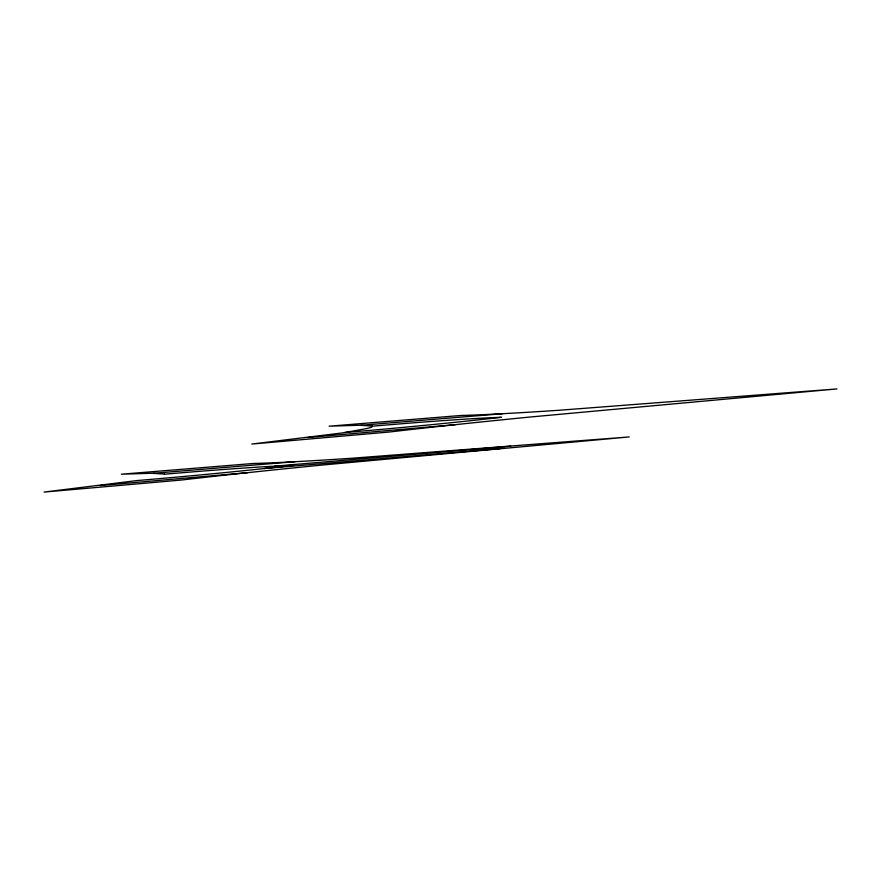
<?xml version="1.0" encoding="UTF-8"?>
<svg xmlns="http://www.w3.org/2000/svg" width="881" height="881" viewBox="0 0 881 881"><rect width="100%" height="100%" fill="white"/><g stroke="black" fill="none" stroke-linecap="round" stroke-linejoin="round"><path stroke-width="1.32" d="M455.301 424.675L307.821 437.549M247.539 472.69L100.06 485.563M360.825 425.292L502.82 413.696M153.074 473.306L295.069 461.71M274.674 466.159L510.694 446.204M264.421 468.527L500.452 448.572M372.112 426.217A181.299 5.374 -5.2 0 1 501.509 417.286A181.299 5.374 -5.2 0 1 344.702 432.549M164.406 474.066L164.362 474.231A181.299 5.374 -5.2 0 1 270.566 466.379L293.747 465.3L258.562 469.155A181.299 5.374 -5.2 0 1 136.951 480.563L44.05 492.072L181.629 480.013A347.984 10.319 -5.2 0 1 321.906 465.08L629.199 436.943L351.343 458.274A347.984 10.319 -5.2 0 1 253.133 463.494L121.347 474.209L151.433 473.273L164.406 474.066M372.156 426.052L371.892 427.087L367.091 428.518L342.577 432.89L251.801 444.057L389.391 432.009A347.984 10.319 -5.2 0 1 529.668 417.065L836.95 388.928L559.094 410.26A347.984 10.319 -5.2 0 1 460.895 415.48L329.109 426.195L359.184 425.259L372.156 426.052"/></g></svg>
